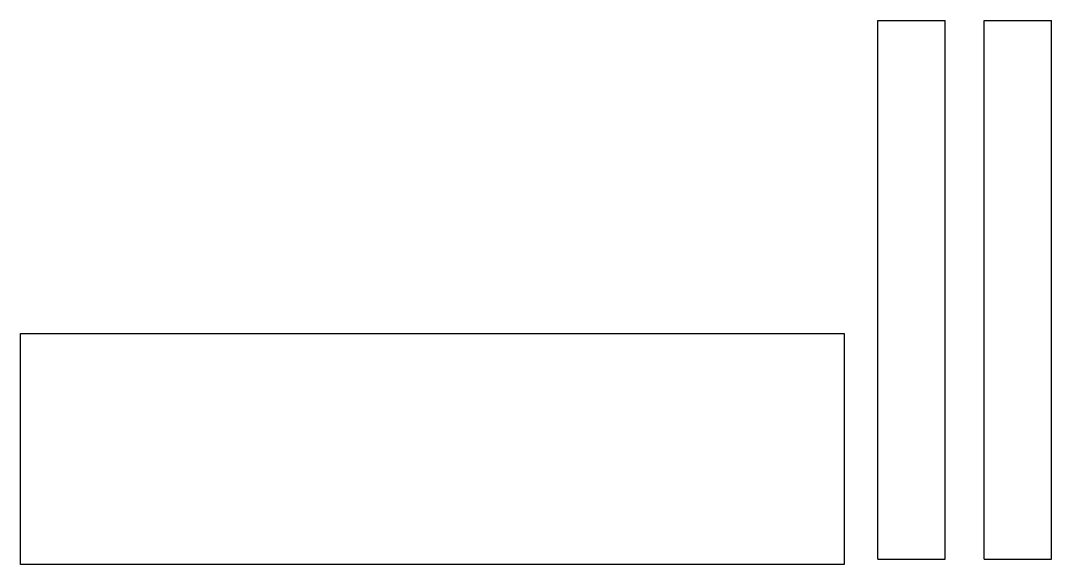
# Model space of a CAD drawing. Header units: millimetres. Extents: x 0 to 199, y 0 to 105.
import ezdxf

# ---------------------------------------------------------------- set-up
doc = ezdxf.new("R2010")
doc.units = ezdxf.units.MM
doc.layers.get('0').update_dxf_attribs({"linetype": 'CONTINUOUS', "lineweight": 25, "true_color": 0xffffff})

msp = doc.modelspace()

# ---------------------------------------------------------------- linework, layer by layer
for p, q in [((165.5, 1), (165.5, 105)), ((165.5, 105), (178.5, 105)), ((178.5, 1), (178.5, 105)), ((186, 1), (186, 105)), ((186, 105), (199, 105)), ((199, 1), (199, 105)), ((0, 0), (0, 44.6)), ((0, 44.6), (159, 44.6)), ((159, 44.6), (159, 0)), ((159, 0), (0, 0)), ((165.5, 1), (178.5, 1)), ((186, 1), (199, 1))]:
    msp.add_line(p, q)

doc.saveas('drawing.dxf')
